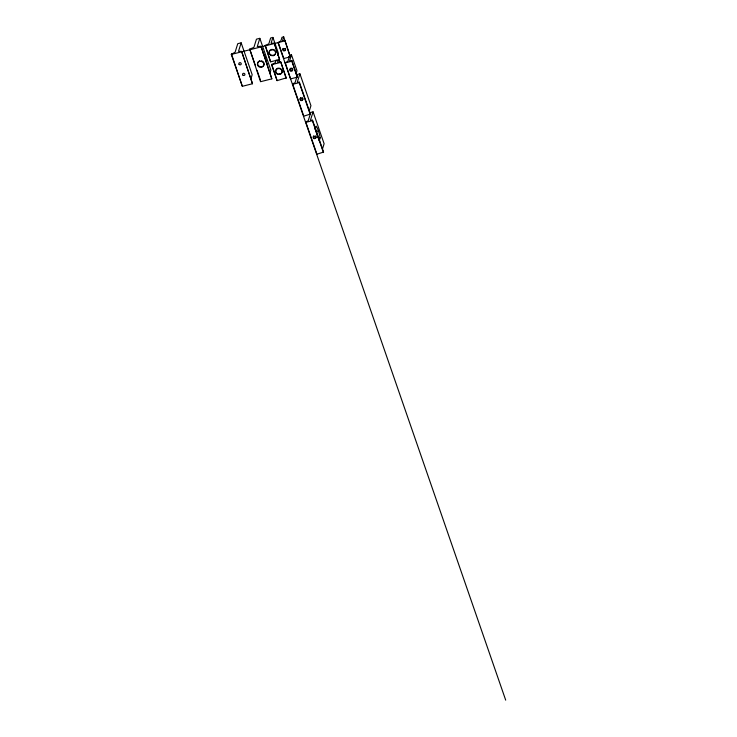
<?xml version="1.0" encoding="UTF-8"?>
<svg xmlns="http://www.w3.org/2000/svg" width="737" height="737" viewBox="0 0 737 737"><rect width="100%" height="100%" fill="white"/><g stroke="black" fill="none" stroke-linecap="round" stroke-linejoin="round"><path stroke-width="1.11" d="M241.146 42.838L238.512 51.304L241.607 51.387L252.496 83.742L242.335 86.303L231.298 54.427L235.121 52.161L237.756 43.695L241.146 42.838L252.183 74.723L250.866 78.951M241.607 51.387L252.496 83.742M249.714 49.121L260.53 81.706L271.824 78.85L260.999 46.265L257.277 46.569L259.839 38.333L256.458 39.162L253.897 47.389L249.714 49.121L255.232 65.059M242.335 86.303L231.446 53.958M260.999 46.265L271.824 78.85M259.645 61.42L261.331 61.42A3.289 3.003 17.3 0 1 263.091 66.477L259.986 67.26A3.289 3.003 17.3 0 1 258.226 62.203L259.829 60.83L259.055 61.134M265.209 45.418L270.58 61.834L279.609 59.55L274.238 43.142L271.069 43.29L272.902 37.412L270.645 37.983L268.812 43.861L265.209 45.418L270.58 61.834M261.672 67.26L263.266 65.888A3.289 3.003 17.3 0 0 263.026 61.613M274.238 43.142L279.609 59.55M273.344 55.643L274.763 54.86A3.289 3.003 17.3 0 0 273.012 49.794L269.908 50.586A3.289 3.003 17.3 0 0 271.658 55.643L273.344 55.643L274.873 54.51A3.289 3.003 17.3 0 0 275.555 51.581M278.411 59.457L277.582 62.101L280.751 61.945L286.269 77.892L277.094 80.637L271.575 64.699L275.325 62.673L276.154 60.029M270.239 72.272L270.875 70.218L259.839 38.333M277.812 55.312L278.42 53.35L272.902 37.412M505.702 700.15L277.996 42.617L280.871 40.922L282.004 37.274L283.699 36.85L282.566 40.489L284.915 40.443L290.295 56.85L283.515 58.564L283.662 58.094M277.84 68.605L279.526 68.605A3.289 3.003 17.3 0 1 281.276 73.672L278.171 74.455A3.289 3.003 17.3 0 1 276.421 69.389L277.95 68.255L279.636 68.255A3.289 3.003 17.3 0 1 280.438 68.559M286.131 78.362L280.751 61.945M277.094 80.637L271.723 64.23M279.867 74.455L281.387 73.313A3.289 3.003 17.3 0 0 281.147 69.038M289.466 56.252L287.909 61.245L285.035 62.949L291.815 61.235L291.963 60.766L289.604 60.821L291.465 54.824L289.77 55.257M290.295 56.85L283.699 36.85M292.598 83.889L292.451 84.359L299.231 82.645L299.369 82.175L297.297 82.157L299.904 73.811L297.637 74.382L295.04 82.728L292.598 83.889L303.276 114.705M296.053 73.764L296.983 70.761L291.465 54.824M285.182 62.479L290.553 78.887L297.333 77.173L291.963 60.766M303.635 115.773L303.497 116.243L310.415 114.06L299.369 82.175M305.772 121.918L305.625 122.388L312.396 120.684L312.543 120.205L310.47 120.186L313.068 111.84L310.811 112.42L308.213 120.757L305.772 121.918L316.44 152.743M309.319 110.9L310.94 105.686L299.904 73.811M320.19 137.782L319.241 140.841L315.196 129.15L316.145 126.091A10.244 2.349 75.8 0 1 320.19 137.782L318.688 138.16M316.809 153.803L316.661 154.273L323.58 152.089L312.543 120.205M322.484 148.938L324.114 143.724L313.068 111.84M270.663 49.748L270.018 50.227A3.289 3.003 17.3 0 0 271.769 55.293L273.455 55.293M300.834 97.643L300.567 97.846A1.373 1.253 17.3 0 0 300.364 98.104M277.95 68.255L276.532 69.038A3.289 3.003 17.3 0 0 278.282 74.096L279.968 74.096M290.977 68.136L290.387 68.458A1.373 1.253 17.3 0 0 291.124 70.577L292.423 70.255A1.373 1.253 17.3 0 0 292.7 69.029M231.298 54.427L284.777 40.913M271.575 64.699L280.604 62.415M316.201 131.564L318.467 130.993M271.437 49.443L273.123 49.443M261.856 66.671L260.161 66.671A3.289 3.003 17.3 0 1 258.411 61.613M288.867 56.417L290.442 56.381M261.23 60.793L261.515 60.83A3.289 3.003 17.3 0 1 262.317 61.134M291.815 61.235L297.333 77.173M299.231 82.645L310.268 114.53M312.396 120.684L323.442 152.559M278.512 43.216L283.294 57.025M279.056 59.633L279.784 61.761M257.075 70.374L260.382 79.937M262.833 52.373A10.65 2.441 75.8 0 1 266.96 64.276M273.924 49.748A3.289 3.003 17.3 0 1 275.187 50.853M316.118 136.769A1.373 1.253 17.3 0 1 315.768 137.662L314.469 137.994A1.373 1.253 17.3 0 1 313.732 135.875M315.666 135.875A1.373 1.253 17.3 0 1 315.897 136.133M315.049 128.699A10.244 2.349 75.8 0 1 315.639 130.053M315.832 130.541A10.244 2.349 75.8 0 1 316.385 132.098M316.56 132.651A10.244 2.349 75.8 0 1 317.057 134.346M317.352 135.497A10.244 2.349 75.8 0 1 317.61 136.649M302.879 98.408A1.373 1.253 17.3 0 1 302.594 99.633L301.295 99.965A1.373 1.253 17.3 0 1 300.245 98.408M302.198 97.643A1.373 1.253 17.3 0 1 302.492 97.846M291.686 68.136A1.373 1.253 17.3 0 1 292.313 68.458M285.578 49.665A1.373 1.253 17.3 0 1 285.385 49.923L284.086 50.254A1.373 1.253 17.3 0 1 283.146 48.402M285.514 48.393A1.373 1.253 17.3 0 1 285.661 48.706M283.404 48.642L283.128 48.845A1.373 1.253 17.3 0 0 283.865 50.954L285.164 50.632A1.373 1.253 17.3 0 0 284.427 48.513L283.404 48.642M290.442 68.965L290.166 69.167A1.373 1.253 17.3 0 0 290.903 71.286L292.202 70.955A1.373 1.253 17.3 0 0 291.465 68.836L290.442 68.965M300.613 98.353L300.346 98.546A1.373 1.253 17.3 0 0 301.074 100.665L302.373 100.343A1.373 1.253 17.3 0 0 301.645 98.224L300.613 98.353M313.787 136.382L313.511 136.585A1.373 1.253 17.3 0 0 314.248 138.694L315.547 138.372A1.373 1.253 17.3 0 0 314.81 136.253L313.787 136.382M239.064 64.322A1.198 1.087 17.3 0 0 241.119 64.322A1.198 1.087 17.3 0 0 239.995 62.663A1.198 1.087 17.3 0 0 239.064 64.322M242.74 74.944A1.198 1.087 17.3 0 0 244.795 74.944A1.198 1.087 17.3 0 0 243.671 73.295A1.198 1.087 17.3 0 0 242.74 74.944"/></g></svg>
